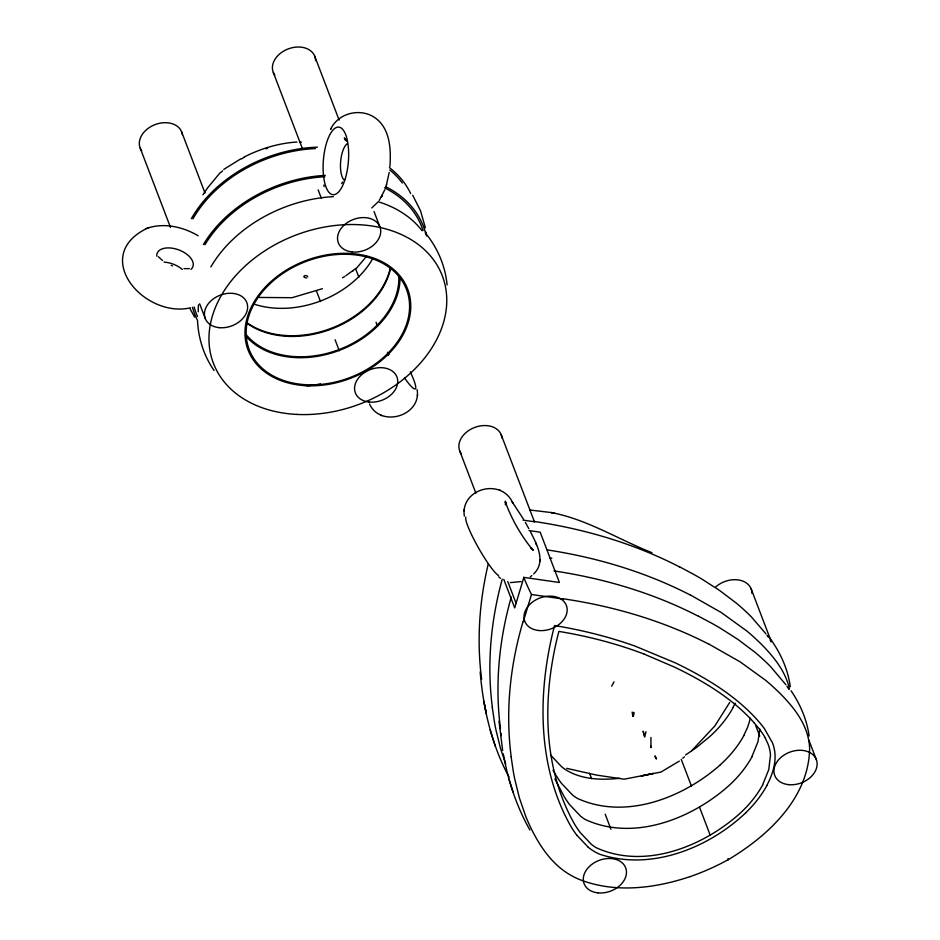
<?xml version="1.0" encoding="UTF-8"?>
<svg xmlns="http://www.w3.org/2000/svg" width="940" height="940" viewBox="0 0 940 940"><rect width="100%" height="100%" fill="white"/><g stroke="black" fill="none" stroke-linecap="round" stroke-linejoin="round"><path stroke-width="1.41" d="M417.102 389.548C421.802 415.844 380.688 428.24 369.526 404.024M464.337 516.095C460.189 488.694 501.067 477.579 512.523 502.442M530.477 531.793C536.834 544.401 546.481 561.791 533.673 573.917M759.802 729.111L758.028 741.566L751.883 756.747M417.489 394.777L417.407 395.799M463.949 510.866L464.031 509.844M540.136 560.029L540.053 561.039M633.548 715.998L633.772 712.356L633.137 716.292M389.912 166.58C391.087 149.73 390.347 128.721 375.201 117.9C360.737 107.56 338.024 112.8 330.645 129.332L331.244 128.228M505.391 504.815L505.356 501.161L506.014 504.134L505.462 502.301C511.724 519.291 520.924 535.342 532.31 549.407L531.029 548.02L533.356 550.217L531.523 548.878L532.205 549.312M389.207 172.396L386.387 185.098M645.945 731.778L644.852 736.478L643.113 731.202L644.582 737.007M750.449 718.254L747.77 726.902L743.775 735.527M529.067 530.583L540.195 532.205L559.406 582.495L523.839 577.383L514.709 607.91L503.805 579.357M523.298 621.704L531.476 594.503A49.926 6.839 60.4 0 1 523.78 577.324M385.894 186.672L386.599 184.369M384.848 189.692L379.243 200.479M735.198 703.144L733.047 707.432M762.61 784.83L768.755 769.66L770.471 755.161A60.9 44.897 -20.9 0 0 770.166 752.094A69.725 51.406 -20.9 0 0 767.98 743.916L765.207 737.959M766.852 785.429C772.821 774.137 777.11 760.871 774.102 748.064A75.999 56.036 -20.9 0 0 772.457 742.788L764.373 728.535A197.047 145.277 -20.9 0 0 758.039 720.769C740.485 700.923 718.325 685.754 695.224 673.075A539.971 398.113 -20.9 0 0 675.273 662.853L635.205 646.168A491.749 362.558 -20.9 0 0 554.541 625.558C537.433 691.276 536.599 766.382 571.156 826.848A198.493 146.346 -20.9 0 0 576.702 835.073M381.934 196.072L382.51 195.015M381.288 197.283L381.887 196.178M341.666 183.594L342.548 182.031M613.996 681.829L611.705 686.165M729.675 702.486L714.823 725.962L691.64 750.79M202.922 194.815L207.282 188.258L220.172 172.666M366.494 256.326L357.047 267.618L346.026 275.561M378.373 201.63L371.747 207.952M745.678 812.889C707.949 848.491 650.527 871.227 599.497 854.166A63.426 46.765 -20.9 0 1 595.22 852.028L594.174 851.417A75.082 55.354 -20.9 0 1 588.311 847.328M220.712 172.549L222.662 170.775M720.463 764.702C682.969 797.99 625.112 820.491 577.078 798.248A73.179 53.956 -20.9 0 1 572.437 794.923L561.309 783.149A190.491 140.448 -20.9 0 1 555.986 775.265L553.002 770.212M679.326 761.106L660.949 772.057L624.184 779.19L596.641 775.112L566.714 768.344M682.734 758.251L684.438 756.818M530.278 576.89L531.887 575.574M223.814 169.364L241.051 158.684M352.453 271.19L353.358 270.52M342.595 277.805L344.886 276.313M685.566 754.996L696.798 747.277L709.735 736.619A111.32 82.074 -20.9 0 0 733.165 707.456M554.847 778.931L564.082 796.486A190.491 140.448 -20.9 0 0 569.393 804.382L580.532 816.143A73.179 53.956 -20.9 0 0 585.185 819.468C633.219 841.711 691.076 819.21 728.57 785.922A111.32 82.074 -20.9 0 0 752 756.77M644.194 654.111A472.162 348.117 -20.9 0 0 558.865 631.41C542.451 694.472 541.652 766.547 574.81 824.58A190.491 140.448 -20.9 0 0 580.121 832.464L591.26 844.238A73.179 53.956 -20.9 0 0 595.913 847.563C643.947 869.806 701.792 847.304 739.286 814.016A111.32 82.074 -20.9 0 0 762.716 784.853M727.63 860.041C767.698 836.306 809.034 798.189 809.622 748.181A100.545 74.131 -20.9 0 0 809.023 742.095C806.191 723.224 793.983 707.597 780.976 694.355A323.172 238.267 -20.9 0 0 777.274 690.7L772.163 685.942A329.247 242.743 -20.9 0 0 765.607 680.29L740.144 661.866L709.23 644.288M241.557 158.825L243.812 157.544M243.719 157.238C260.168 148.779 278.499 143.162 296.97 142.022M147.498 228.114C89.935 255.609 143.679 318.507 190.503 307.838M147.803 228.009C164.629 222.58 183.312 226.987 198.187 235.775M146.194 228.561L149.061 227.574M322.432 288.686L292.046 297.698L259.534 297.451M690.125 876.597C654.663 888.523 614.314 893.552 578.782 879.217A100.404 74.025 -20.9 0 1 572.648 876.268C555.411 867.221 543.226 851.299 534.202 834.438A315.323 232.474 -20.9 0 1 529.009 823.969A334.029 246.268 -20.9 0 1 525.777 816.425L519.374 797.884L514.779 779.19A501.748 369.925 -20.9 0 1 513.158 770.577L511.113 756.747M265.903 148.767L267.571 148.238M521.042 581.59L510.397 582.612M651.161 773.961L653.382 773.409L641.327 775.993L650.692 774.055M306.558 278.005C300.083 276.83 306.981 273.775 307.791 276.936M619.648 778.297C601.706 780.212 582.224 779.718 566.362 770.154A73.179 53.956 -20.9 0 1 561.709 766.829L550.582 755.067M189.304 268.64L183.993 268.629M300.142 142.187L301.399 142.163M529.737 509.985L554.518 512.958L551.298 512.57C586.819 519.244 618.673 539.525 651.972 552.708M523.075 520.137L533.65 521.641M531.476 594.503L563.213 599.05M644.182 654.111L674.72 667.212A518.187 382.039 -20.9 0 1 693.861 677.011C716.045 689.173 737.289 703.743 754.162 722.778M171.174 265.362L172.466 265.891M381.957 415.68L381.029 415.21M499.481 489.963L500.409 490.433M679.679 566.89L693.285 574.152A499.363 368.163 -20.9 0 1 701.628 578.946L719.276 590.238L736.043 602.893A329.247 242.743 -20.9 0 1 742.612 608.544L747.723 613.291A323.172 238.267 -20.9 0 1 751.424 616.957L765.982 633.889M690.407 594.985L721.309 612.551L746.771 630.975A329.247 242.743 -20.9 0 1 753.34 636.627L758.451 641.386A323.172 238.267 -20.9 0 1 762.152 645.04C774.196 657.342 785.511 671.513 789.412 688.656M698.502 616.205L712.109 623.455A499.363 368.163 -20.9 0 1 720.451 628.261L738.111 639.553L754.879 652.195A329.247 242.743 -20.9 0 1 761.435 657.859L766.547 662.606A323.172 238.267 -20.9 0 1 770.248 666.26L785.875 684.696M162.55 260.509L158.296 256.702M500.421 578.323L498.67 576.784M588.311 847.328L576.714 835.061M346.684 140.941L344.886 139.096L345.591 139.872M425.432 233.096C437.605 247.749 445.313 266.02 447.099 284.985M512.711 502.689L523.58 519.303M511.912 501.619L513.275 503.464M767.769 635.417C779.319 650.292 787.767 667.894 790.27 686.67M344.24 137.922L346.261 140.824M767.052 635.381L768.086 636.897M214.073 370.489C204.039 356.143 198.505 338.858 197.564 321.421M786.921 686.212L789.036 689.525M654.968 756.677L656.473 759.015L655.133 755.772M791.069 690.783C800.257 704.307 806.943 719.699 809.093 735.985M412.684 195.203L420.556 210.866L425.35 227.715M194.615 317.086L190.209 309.131M770.201 640.211L771.2 641.891M525.389 522.428L528.856 528.703M509.069 777.098C491.549 744.797 483.195 708.278 480.176 671.865M529.902 830.032C516.553 806.496 508.011 780.435 503.311 753.857M344.968 138.956L345.638 140.189L344.827 138.321L345.485 139.86M535.612 542.65L536 543.543M536.106 543.813L536.505 544.754M650.668 745.949L650.997 747.606L650.927 737.5M751.095 588.745L770.894 640.598M808.929 740.215L816.226 759.32M755.572 725.222L759.743 736.138M681.23 759.309L691.452 786.052M699.56 807.284L710.276 835.366M501.173 434.715L534.531 522.041M589.58 773.303L591.66 778.755M605.207 814.24L610.941 829.245M314.63 55.965L339.129 120.097M374.038 211.524L379.772 226.54M459.719 450.895L475.875 493.195M507.764 581.496L516.072 603.245M355.72 269.028L358.845 277.218M376.047 322.244L377.61 326.345M387.503 352.265L388.549 355.003M273.34 72.556L302.527 148.966M318.155 189.904L321.28 198.093M316.345 290.671L320.517 301.587M335.11 339.798L339.27 350.714M181.549 131.647L205.002 193.053M140.26 148.238L170.481 227.386M199.656 303.796L205.39 318.813M505.744 764.079L500.55 748.569L495.944 729.875A501.748 369.925 -20.9 0 1 494.322 721.262L492.29 707.444M490.175 729.981L495.345 746.313M509.01 779.284L513.017 791.962M323.818 185.109L324.136 186.578M728.077 858.525L728.312 859.665M483.818 701.181L486.356 713.942L484.488 704.542M632.162 712.073L632.867 716.503M502.653 750.484L498.999 721.18M500.997 733.282L501.326 735.597M426.008 232.239L426.513 236.011M191.349 218.714A122.494 90.311 -20.9 0 1 317.403 147.169M389.395 167.602A122.494 90.311 -20.9 0 1 410.639 193.511M390.605 268.488A85.411 62.968 -20.9 0 1 331.315 329.082A85.411 62.968 -20.9 0 1 246.832 323.137M372.863 258.406A85.411 62.968 -20.9 0 1 254.928 304.396M385.565 186.625A122.494 90.311 -20.9 0 1 425.867 234.178M197.659 320.752A122.494 90.311 -20.9 0 1 192.453 307.298M203.381 244.553A122.494 90.311 -20.9 0 1 325.24 175.38M400.029 278.957A85.411 62.968 -20.9 0 1 338.188 350.832A85.411 62.968 -20.9 0 1 245.493 335.662M389.148 353.91A122.517 90.334 -20.9 0 1 387.985 354.791M320.552 383.955A122.517 90.334 -20.9 0 1 306.734 385.87M198.246 311.822A122.517 90.334 -20.9 0 1 198.469 304.783M210.83 266.96A122.517 90.334 -20.9 0 1 333.371 196.648M379.349 202.1A122.517 90.334 -20.9 0 1 422.025 230.676M197.564 316.615A120.778 89.041 -20.9 0 1 194.145 307.016M204.955 244.741A120.778 89.041 -20.9 0 1 324.782 176.72M384.484 187.788A120.778 89.041 -20.9 0 1 423.059 230.57M192.935 218.867A120.778 89.041 -20.9 0 1 315.488 148.555M389.795 169.987A120.778 89.041 -20.9 0 1 402.332 183.042M398.807 275.972A84.201 62.075 -20.9 0 1 339.834 349.257A84.201 62.075 -20.9 0 1 246.492 335.039M410.275 371.805A33.91 4.735 60.3 0 1 404.412 377.798M164.101 262.131A19.082 10.751 21 0 1 182.348 269.451M156.768 256.174A19.082 10.81 20.5 0 1 179.141 250.028A19.082 10.81 20.5 0 1 190.984 269.38M344.451 180.316A19.082 7.12 -84.9 0 1 340.621 161.915A19.082 7.12 -84.9 0 1 347.318 143.62M141.728 150.811A22.255 16.403 -20.9 0 1 154.654 124.773A22.255 16.403 -20.9 0 1 182.372 134.643M274.809 75.129A22.255 16.403 -20.9 0 1 288.768 48.704A22.255 16.403 -20.9 0 1 315.582 60.583M390.335 267.771A85.411 62.968 -20.9 0 1 331.045 328.365A85.411 62.968 -20.9 0 1 246.562 322.42M461.411 453.856A22.255 16.403 -20.9 0 1 474.371 427.571A22.255 16.403 -20.9 0 1 501.972 437.981M766.946 785.452A115.174 84.917 -20.9 0 1 745.632 812.853M498.576 575.468A33.91 4.735 60.3 0 1 477.943 546.915A33.91 4.735 60.3 0 1 465.817 517.094M715.552 587.077A22.255 16.403 -20.9 0 1 738.899 580.027A22.255 16.403 -20.9 0 1 752 593.387M553.93 570.909A523.674 386.093 -20.9 0 1 698.455 616.264M563.319 598.803A523.674 386.093 -20.9 0 1 709.183 644.346M754.068 722.837A156.545 115.42 -20.9 0 1 765.336 737.9M511.196 756.735A523.533 385.988 -20.9 0 1 523.004 621.692M727.607 860.018A185.579 136.829 -20.9 0 1 690.125 876.632M500.48 728.641A523.533 385.988 -20.9 0 1 511.278 597.041M533.767 521.406A523.674 386.093 -20.9 0 1 679.62 566.949M547.162 549.888A523.674 386.093 -20.9 0 1 690.348 595.043M743.893 735.55A111.32 82.074 -20.9 0 1 720.393 764.655M549.63 557.784A472.162 348.117 -20.9 0 1 551.851 558.254M492.372 707.42A523.533 385.988 -20.9 0 1 502.219 579.252M481.644 679.326A523.533 385.988 -20.9 0 1 488.271 563.765M292.928 142.222L292.928 142.222M304.266 385.576A85.411 62.968 -20.9 0 0 408.489 291.447A85.411 62.968 -20.9 0 0 270.861 281.671A85.411 62.968 -20.9 0 0 304.266 385.576M296.617 414.411A122.517 90.334 -20.9 0 0 442.846 277.276A122.517 90.334 -20.9 0 0 244.13 266.995A122.517 90.334 -20.9 0 0 296.617 414.411M304.595 384.636A84.201 62.075 -20.9 0 0 407.337 291.846A84.201 62.075 -20.9 0 0 271.66 282.212A84.201 62.075 -20.9 0 0 304.595 384.636M345.062 179.329A33.91 12.502 -85.2 0 0 338.964 127.135A33.91 12.502 -85.2 0 0 323.583 176.215A33.91 12.502 -85.2 0 0 345.062 179.329M368.915 402.014A22.255 16.403 -20.9 0 0 397.397 378.444A22.255 16.403 -20.9 0 0 362.159 374.308A22.255 16.403 -20.9 0 0 368.915 402.014M219.267 327.661A22.255 16.403 -20.9 0 0 247.185 303.667A22.255 16.403 -20.9 0 0 211.665 300.224A22.255 16.403 -20.9 0 0 219.267 327.661M352.359 251.979A22.255 16.403 -20.9 0 0 380.265 227.974A22.255 16.403 -20.9 0 0 344.745 224.542A22.255 16.403 -20.9 0 0 352.359 251.979M538.338 630.47A22.255 16.403 -20.9 0 0 566.832 606.899A22.255 16.403 -20.9 0 0 531.594 602.763A22.255 16.403 -20.9 0 0 538.338 630.47M788.636 784.653A22.255 16.403 -20.9 0 0 816.707 760.766A22.255 16.403 -20.9 0 0 781.269 757.135A22.255 16.403 -20.9 0 0 788.636 784.653M597.993 892.871A22.255 16.403 -20.9 0 0 626.052 868.983A22.255 16.403 -20.9 0 0 590.602 865.364A22.255 16.403 -20.9 0 0 597.993 892.871"/></g></svg>
